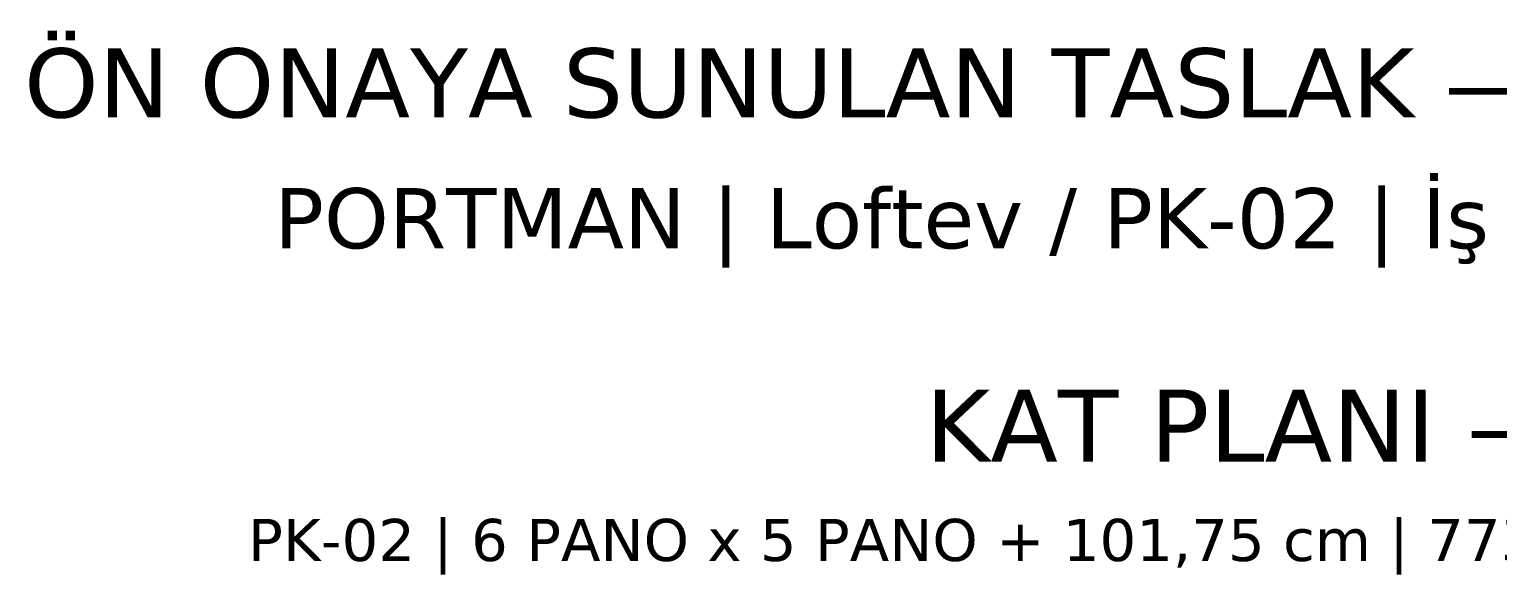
# Model space of a CAD drawing. Header units: centimetres. Extents: x -135 to 4159, y -1445 to 1077.
# Drawn here: x 935.6 to 1424.3, y 895.7 to 1077 of the extents above; entities that cross this region are included whole.
import ezdxf
from ezdxf.enums import TextEntityAlignment as Align

# ---------------------------------------------------------------- set-up
doc = ezdxf.new("R2010")
doc.units = ezdxf.units.CM
doc.layers.add('ODA_ADLARI', color=7, linetype='Continuous')
doc.layers.add('PORTMAN_INFO', color=7, linetype='Continuous')
doc.styles.add('PORTMAN', font='DejaVuSans.ttf')

msp = doc.modelspace()

# ---------------------------------------------------------------- texts
at = {"layer": 'ODA_ADLARI', "style": 'PORTMAN'}
for s, height, p in [('KAT PLANI — NET ALANLAR', 24, (1459.5, 945.25)), ('PK-02 | 6 PANO x 5 PANO + 101,75 cm | 773 × 739,25 cm | Net alanlar oda adının altında, m²', 14, (1459.5, 907.25))]:
    msp.add_text(s, height=height, dxfattribs=at).set_placement(p, align=Align.MIDDLE_CENTER)
at = {"layer": 'PORTMAN_INFO', "style": 'PORTMAN'}
for s, height, p in [('ÖN ONAYA SUNULAN TASLAK — ÜRETİM/STATİK PROJESİ DEĞİLDİR', 23, (1459.5, 1059.25)), ('PORTMAN | Loftev / PK-02 | İş Emri PM-PK02-BALABAN-58M2 r01', 20, (1459.5, 1014.25))]:
    msp.add_text(s, height=height, dxfattribs=at).set_placement(p, align=Align.MIDDLE_CENTER)

doc.saveas('drawing.dxf')
